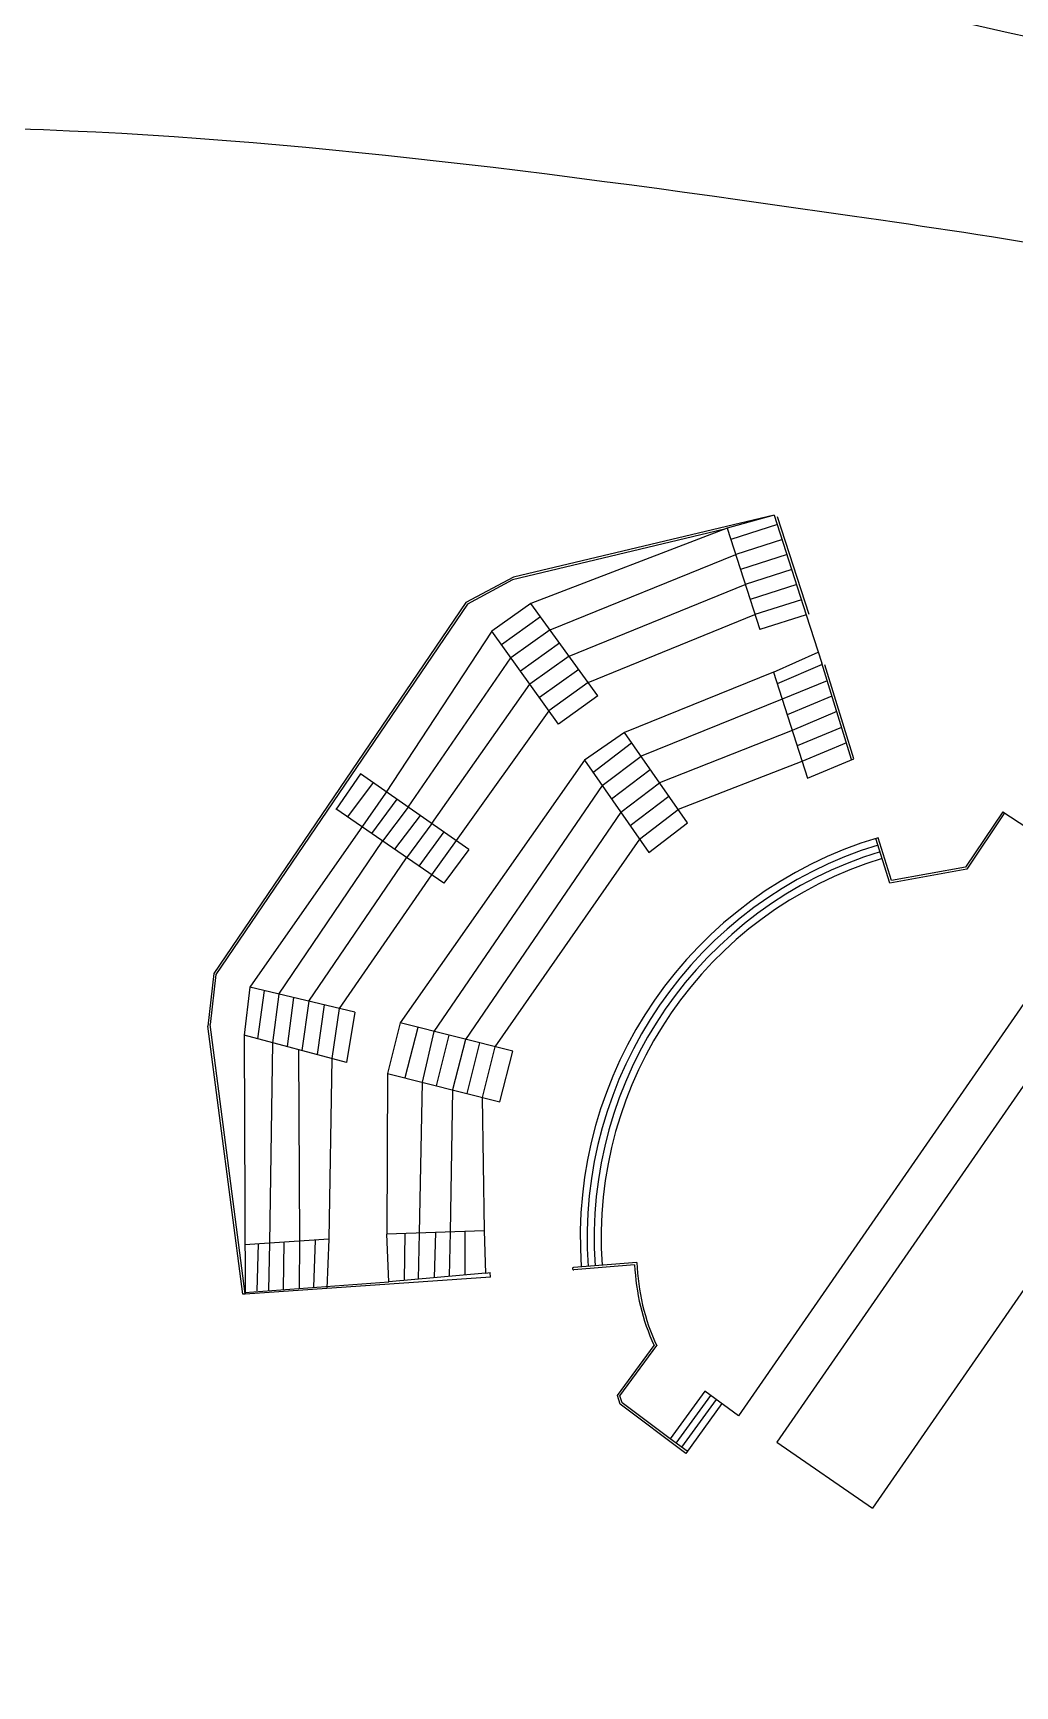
# Model space of a CAD drawing. Header units: millimetres. Extents: x 586 to 1010, y 369 to 668.
# Drawn here: x 750.6 to 792.9, y 532.1 to 603.2 of the extents above; entities that cross this region are included whole.
import ezdxf

# ---------------------------------------------------------------- set-up
doc = ezdxf.new("R2010")
doc.units = ezdxf.units.MM
doc.layers.add('l1', color=7, linetype='Continuous', lineweight=0)

msp = doc.modelspace()

# ---------------------------------------------------------------- linework, layer by layer
at = {"lineweight": 25}
for p, q in [((772.873, 577.531), (780.854, 580.769)), ((773.695, 576.398), (781.267, 579.478)), ((766.773, 569.91), (771.192, 576.325)), ((767.788, 569.202), (772.008, 575.188)), ((761.217, 561.863), (765.671, 568.444)), ((762.505, 561.556), (766.707, 567.729)), ((767.375, 558.07), (767.248, 551.578)), ((768.685, 557.74), (768.582, 551.626)), ((770.315, 549.689), (759.765, 548.958)), ((770.1, 549.862), (770.302, 549.88)), ((770.315, 549.689), (770.302, 549.88)), ((759.756, 549.026), (765.934, 549.49)), ((782.622, 542.587), (786.735, 539.744))]:
    msp.add_line(p, q, dxfattribs=at)
at = {"color": 254, "lineweight": 25}
for points in [[(671.712, 620.709), (706.735, 621.773), (754.26, 613.83), (814.661, 600.148), (855.757, 598.01), (895.067, 567.065), (920.01, 542.018), (952.008, 521.248), (977.223, 504.653), (979.635, 479.234), (986.344, 463.855), (988.798, 462.385)], [(654.944, 595.472), (670.267, 587.317), (714.302, 595.165), (787.089, 595.165), (819.394, 580.944), (821.03, 562.85), (813.491, 552.788), (808.734, 539.671), (796.407, 534.706), (791.022, 527.249), (791.022, 507.547), (797.301, 476.527), (814.975, 463.89), (836.148, 474.682), (874.022, 478.588), (885.729, 462.733), (863.004, 436.079), (845.789, 420.685), (845.104, 408.675)], [(639.207, 583.438), (644.727, 575.638), (657.796, 553.44), (668.404, 543.929), (682.518, 548.731), (692.984, 555.478), (711.934, 556.583), (734.346, 532.133), (750.593, 477.748), (754.137, 444.164), (776.466, 425.447), (782.617, 412.235)]]:
    msp.add_spline(points, degree=3, dxfattribs=at)
at = {"layer": 'l1', "lineweight": 25}
for p, q in [((782.509, 582.472), (771.302, 579.798)), ((782.509, 582.472), (780.488, 581.912)), ((782.509, 582.472), (783.886, 578.183)), ((782.636, 582.405), (783.994, 578.205)), ((780.311, 581.844), (771.258, 579.684)), ((780.488, 581.912), (772.052, 578.665)), ((780.488, 581.912), (781.888, 577.543)), ((782.655, 582.057), (780.647, 581.414)), ((782.862, 581.412), (780.854, 580.769)), ((783.068, 580.767), (781.061, 580.124)), ((771.302, 579.798), (769.248, 578.71)), ((771.258, 579.684), (769.319, 578.636)), ((783.275, 580.122), (781.267, 579.478)), ((783.482, 579.477), (781.474, 578.833)), ((783.679, 578.828), (781.681, 578.188)), ((769.248, 578.71), (758.41, 562.743)), ((769.319, 578.636), (758.506, 562.706)), ((772.052, 578.665), (770.364, 577.479)), ((772.462, 578.098), (770.784, 576.894)), ((774.928, 574.698), (772.052, 578.665)), ((774.517, 575.264), (781.681, 578.188)), ((783.886, 578.183), (781.888, 577.543)), ((783.888, 578.184), (784.557, 576.097)), ((770.364, 577.479), (765.803, 570.51)), ((773.232, 573.481), (770.364, 577.479)), ((772.873, 577.531), (771.192, 576.325)), ((773.284, 576.965), (771.6, 575.756)), ((773.695, 576.398), (772.008, 575.188)), ((782.476, 575.706), (784.405, 576.569)), ((784.574, 576.04), (782.634, 575.215)), ((785.837, 571.953), (784.557, 576.097)), ((785.933, 571.982), (784.684, 576.022)), ((774.106, 575.831), (772.416, 574.619)), ((774.517, 575.264), (772.824, 574.05)), ((782.476, 575.706), (776.072, 573.12)), ((782.476, 575.706), (783.938, 571.145)), ((784.792, 575.335), (782.849, 574.543)), ((774.928, 574.698), (773.232, 573.481)), ((782.849, 574.543), (776.785, 572.098)), ((784.994, 574.681), (783.063, 573.875)), ((772.824, 574.05), (768.842, 568.468)), ((785.197, 574.024), (783.277, 573.206)), ((776.072, 573.12), (774.352, 571.92)), ((778.786, 569.23), (776.072, 573.12)), ((783.277, 573.206), (777.585, 570.951)), ((785.409, 573.338), (783.492, 572.537)), ((774.715, 571.4), (776.381, 572.677)), ((785.616, 572.667), (783.704, 571.873)), ((774.352, 571.92), (766.431, 560.62)), ((774.352, 571.92), (777.116, 567.959)), ((775.112, 570.832), (776.785, 572.098)), ((783.704, 571.873), (778.385, 569.804)), ((783.938, 571.145), (785.933, 571.982)), ((764.72, 571.341), (763.673, 569.823)), ((769.387, 568.088), (764.72, 571.341)), ((775.512, 570.257), (777.18, 571.531)), ((765.268, 570.958), (764.162, 569.485)), ((765.803, 570.51), (764.711, 568.948)), ((775.112, 570.832), (767.878, 560.255)), ((775.913, 569.683), (777.585, 570.951)), ((776.314, 569.108), (777.985, 570.377)), ((768.303, 566.629), (763.657, 569.834)), ((766.278, 570.255), (765.189, 568.776)), ((766.773, 569.91), (765.671, 568.444)), ((775.913, 569.683), (769.233, 559.913)), ((776.716, 568.532), (778.385, 569.804)), ((792.334, 569.71), (790.733, 567.326)), ((792.417, 569.654), (790.792, 567.235)), ((792.334, 569.71), (795.796, 567.428)), ((764.711, 568.948), (759.964, 562.161)), ((767.295, 569.546), (766.181, 568.092)), ((767.788, 569.202), (766.707, 567.729)), ((777.116, 567.959), (778.786, 569.23)), ((768.306, 568.841), (767.227, 567.371)), ((768.842, 568.468), (767.781, 566.988)), ((776.716, 568.532), (770.501, 559.594)), ((787.48, 566.637), (786.885, 568.561)), ((787.549, 566.751), (786.981, 568.591)), ((769.387, 568.088), (768.303, 566.629)), ((767.781, 566.988), (763.803, 561.238)), ((790.792, 567.235), (787.48, 566.637)), ((790.733, 567.326), (787.549, 566.751)), ((795.114, 564.179), (780.977, 543.724)), ((758.41, 562.743), (758.166, 560.476)), ((758.506, 562.706), (758.257, 560.555)), ((796.759, 563.042), (782.622, 542.587)), ((759.964, 562.161), (759.716, 560.091)), ((764.474, 561.087), (759.964, 562.161)), ((760.586, 562.013), (760.299, 559.936)), ((761.217, 561.863), (760.935, 559.768)), ((761.847, 561.713), (761.566, 559.601)), ((762.505, 561.556), (762.199, 559.433)), ((763.157, 561.401), (762.863, 559.257)), ((763.808, 561.246), (763.488, 559.091)), ((764.474, 561.087), (764.116, 558.925)), ((759.665, 548.948), (758.166, 560.476)), ((759.764, 548.961), (758.257, 560.555)), ((766.431, 560.62), (765.883, 558.446)), ((771.268, 559.4), (766.431, 560.62)), ((767.185, 560.43), (766.636, 558.256)), ((759.716, 560.091), (759.765, 548.958)), ((764.116, 558.925), (759.716, 560.091)), ((760.935, 559.768), (760.815, 551.152)), ((767.878, 560.255), (767.375, 558.07)), ((768.519, 560.094), (767.97, 557.92)), ((769.233, 559.913), (768.685, 557.74)), ((769.838, 559.761), (769.29, 557.587)), ((800.872, 560.199), (786.735, 539.744)), ((762.054, 559.471), (762.097, 551.249)), ((763.488, 559.091), (763.359, 551.318)), ((770.501, 559.594), (769.953, 557.42)), ((770.72, 557.226), (771.268, 559.4)), ((765.883, 558.446), (765.861, 551.528)), ((765.883, 558.446), (770.72, 557.226)), ((769.953, 557.42), (770.035, 551.678)), ((763.359, 551.318), (759.755, 551.082)), ((760.322, 551.119), (760.262, 549.092)), ((760.815, 551.152), (760.763, 549.125)), ((761.422, 551.191), (761.402, 549.168)), ((762.097, 551.249), (762.091, 549.214)), ((762.78, 551.28), (762.705, 549.255)), ((763.359, 551.318), (763.271, 549.192)), ((770.035, 551.678), (765.861, 551.528)), ((765.934, 549.49), (765.861, 551.528)), ((766.632, 551.556), (766.605, 549.55)), ((767.248, 551.578), (767.197, 549.603)), ((767.948, 551.603), (767.891, 549.665)), ((768.582, 551.626), (768.535, 549.722)), ((769.215, 551.649), (769.21, 549.783)), ((770.035, 551.678), (770.1, 549.862)), ((770.1, 549.862), (765.934, 549.49)), ((776.606, 550.321), (773.883, 550.096)), ((776.51, 550.213), (773.891, 549.997)), ((759.765, 548.958), (759.665, 548.948)), ((775.766, 544.599), (777.342, 546.75)), ((775.876, 544.58), (777.458, 546.738)), ((779.525, 544.775), (778.043, 542.726)), ((780.977, 543.724), (779.525, 544.775)), ((775.883, 544.218), (775.766, 544.599)), ((775.969, 544.278), (775.876, 544.58)), ((778.705, 542.106), (775.883, 544.218)), ((778.043, 542.726), (775.969, 544.278)), ((779.768, 544.599), (778.286, 542.55)), ((780.011, 544.423), (778.529, 542.374)), ((780.254, 544.247), (778.705, 542.106)), ((778.772, 542.199), (778.043, 542.726))]:
    msp.add_line(p, q, dxfattribs=at)
for centre, radius, start, end in [((792.15, 551.369), 17.981, 106.70914, 183.97122), ((792.149, 551.369), 17.68, 107.02196, 183.95991), ((792.149, 551.369), 17.38, 107.01951, 183.94682), ((792.149, 551.369), 17.08, 107.01951, 183.93331), ((773.887, 550.047), 0.05, 94.71587, 274.71587), ((785.854, 550.627), 9.353, 182.54002, 204.49127), ((785.854, 550.627), 9.253, 181.89672, 204.85343)]:
    msp.add_arc(centre, radius, start, end, dxfattribs=at)

doc.saveas('drawing.dxf')
